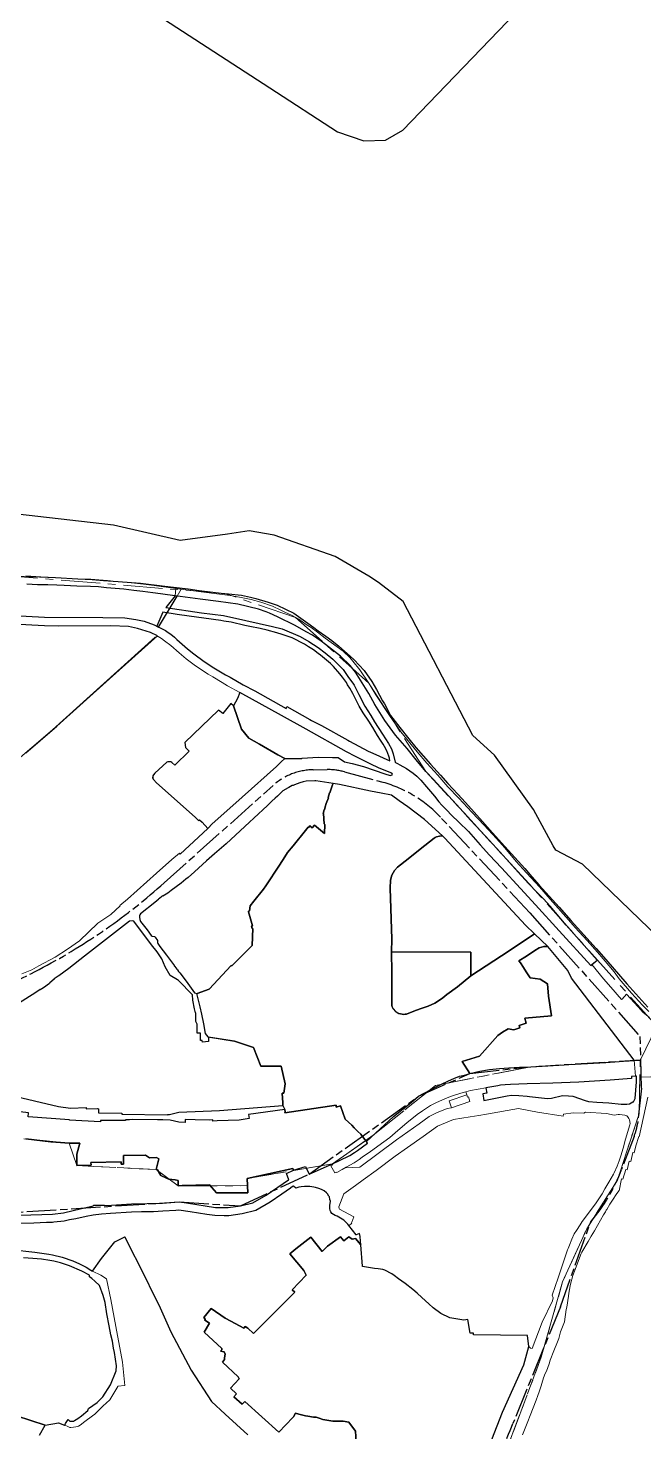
# Model space of a CAD drawing. Header units: millimetres. Extents: x 125232 to 134072, y 142885 to 152835.
# Drawn here: x 130274 to 130774, y 148669 to 149808 of the extents above; entities that cross this region are included whole.
import ezdxf

# ---------------------------------------------------------------- set-up
doc = ezdxf.new("R2010")
doc.units = ezdxf.units.MM
doc.linetypes.add('ACAD_ISO08W100', pattern=[36, 24, -3, 6, -3])
doc.linetypes.add('CENTER', pattern=[50.8, 31.75, -6.35, 6.35, -6.35])
for name, color, linetype in [('culture', 21, 'Continuous'), ('green & plaza', 80, 'Continuous'), ('military', 76, 'Continuous'), ('research & university', 30, 'Continuous'), ('residence', 2, 'Continuous'), ('residence-bad', 41, 'Continuous'), ('water', 4, 'Continuous'), ('老城北中心线', 7, 'ACAD_ISO08W100')]:
    doc.layers.add(name, color=color, linetype=linetype)
for name, color, linetype, lineweight in [('government', 221, 'Continuous', 0), ('historical site', 232, 'Continuous', 0), ('municipal utilities', 151, 'Continuous', 0), ('school', 31, 'Continuous', 0), ('super block', 6, 'CENTER', 0)]:
    doc.layers.add(name, color=color, linetype=linetype, lineweight=lineweight)

msp = doc.modelspace()

# ---------------------------------------------------------------- linework, layer by layer
at = {"layer": 'culture'}
msp.add_lwpolyline([(130633.6, 149058.1), (130633.2, 149058.1), (130569.3, 149058.3), (130569.4, 149041.6), (130569.4, 149020.6), (130569.4, 149018.1), (130569.4, 149014.8), (130569.8, 149013.7), (130570.7, 149012.2), (130572.4, 149010), (130572.9, 149009.6), (130575.1, 149008.4), (130577.8, 149007.7), (130578.7, 149007.6), (130580.4, 149007.7), (130581.4, 149007.9), (130588.6, 149010.8), (130594, 149012.6), (130598.9, 149014.2), (130604.4, 149016.8), (130607.4, 149018.7), (130610.9, 149021.1), (130614.2, 149023.7), (130622.8, 149030.1), (130633.7, 149038.9)], close=True, dxfattribs=at)
at = {"layer": 'government'}
msp.add_lwpolyline([(130777.2, 148940.4), (130770.1, 148908.4), (130769.9, 148908.5), (130767.4, 148901.1), (130766.1, 148895.4), (130765.1, 148895.7), (130763.5, 148888.4), (130762.2, 148888.7), (130760.5, 148881.5), (130759.3, 148881.8), (130757.1, 148874), (130756, 148874.3), (130753.9, 148864.4), (130753.7, 148864.5), (130751.6, 148861.5), (130749.2, 148857.8), (130746.5, 148853.6), (130743.9, 148849.4), (130743.5, 148848.7), (130742.8, 148847.5), (130741.4, 148845.1), (130738.9, 148840.7), (130733.9, 148832), (130731.4, 148827.7), (130728.8, 148823.4), (130723.8, 148814.7), (130723.1, 148813.6), (130721.8, 148810.1), (130718.2, 148800.8), (130716.4, 148795.8), (130714.6, 148788.7), (130714.3, 148787.3), (130713.2, 148781.4), (130712.8, 148779.1), (130711.4, 148770.1), (130711.1, 148768.2), (130709.6, 148758.2), (130706.3, 148750), (130704.9, 148744.7), (130699.9, 148732), (130699.1, 148729.9), (130698.1, 148727), (130697.1, 148724.1), (130696.1, 148721.2), (130694.9, 148718.3), (130693.8, 148715.7), (130693.1, 148714.1), (130692.5, 148712.7), (130691.2, 148708.3), (130690.6, 148706.4), (130689, 148701.5), (130687.9, 148698.5), (130686.5, 148694.7), (130681.8, 148682.3), (130679.9, 148677.4), (130675.5, 148666.5)], dxfattribs=at)
at = {"layer": 'green & plaza'}
for points in [[(130334, 149848.1), (130470.5, 149759.4), (130525.5, 149723.5), (130546.8, 149716.2), (130564.4, 149716.9), (130578.3, 149725), (130677.1, 149827.5)], [(130785.9, 149070.1), (130724.3, 149129.5), (130702.7, 149140.8), (130700.5, 149144.5), (130684.4, 149173.8), (130652.8, 149217.8), (130635.2, 149233.9), (130578.6, 149342.6), (130558.8, 149358), (130550.7, 149363.1), (130523.6, 149379.2), (130474.1, 149396.4), (130453.6, 149400), (130436, 149397.1), (130397.8, 149392), (130343.6, 149404.4), (130185.1, 149422.7)], [(130272.5, 149363.3), (130284.5, 149362.7), (130296.5, 149362), (130314.5, 149361), (130326.4, 149360.3), (130335.4, 149359.7), (130347.4, 149358.9), (130365.4, 149357.5), (130383.2, 149355.4), (130392.2, 149354.3), (130404.1, 149352.8), (130413, 149351.6), (130422, 149350.5), (130430.9, 149349.4), (130436.9, 149348.8), (130447.4, 149347.6), (130454.7, 149346.1), (130459.1, 149345.1), (130469.2, 149342), (130476.4, 149339.7), (130489.9, 149333), (130501.4, 149325.1), (130506.1, 149321.4), (130509.8, 149318.9), (130515.9, 149314.4), (130520.8, 149311), (130526.6, 149306.3), (130535.6, 149298.2), (130539, 149295.3), (130547.1, 149286.6), (130553.3, 149277.8), (130557.1, 149271.3), (130562, 149262.1), (130563.4, 149259.5), (130568.5, 149250), (130572.2, 149245.3), (130575.9, 149240.5), (130583.3, 149231.1), (130589.1, 149224.2), (130594.9, 149217.4), (130600.8, 149210.5), (130608.9, 149201.7), (130614.9, 149195), (130623.1, 149186.2), (130629.2, 149179.5), (130636.2, 149171.7), (130643.2, 149164), (130651.3, 149155), (130661.3, 149143.7), (130669.3, 149134.9), (130677.3, 149125.9), (130683.2, 149119.2), (130689.2, 149112.4), (130697.3, 149103.5), (130705.2, 149094.5), (130715.1, 149083.4), (130725.2, 149072.1), (130735.2, 149061), (130743.3, 149052.1), (130760.2, 149032.5), (130777.3, 149013.6)], [(130252.7, 149331.8), (130287.7, 149330), (130334.8, 149329.5), (130352.8, 149329.4), (130361.8, 149328.1), (130368.4, 149326.5), (130376.6, 149323.7), (130380.2, 149321.7), (130395.2, 149346.9), (130381.6, 149348.7), (130375.6, 149349.5), (130367.3, 149350.7), (130360, 149351.5), (130351.9, 149352.5), (130344.9, 149353.1), (130338, 149353.8), (130331.3, 149354.4), (130324.9, 149354.8), (130313.9, 149355.1), (130303.5, 149355.6), (130297.5, 149355.9), (130290.2, 149356), (130281.8, 149356.2), (130273.3, 149356.6)], [(130267.7, 148844.7), (130294.1, 148845.6), (130302.9, 148846.7), (130317.6, 148850.1), (130326.4, 148852.1), (130327.1, 148852.3), (130327.4, 148852.5), (130327.6, 148852.8), (130336.4, 148852.9), (130337.8, 148852.7), (130358.1, 148853.9), (130383.3, 148854.5), (130396.9, 148855.5), (130402.8, 148854.7), (130426.3, 148851.1), (130436.7, 148850.9), (130446.6, 148852.4), (130456.7, 148854.8), (130467.4, 148861), (130485.5, 148873.4), (130485.8, 148873.5), (130484, 148878.6), (130489.7, 148881.3), (130489.1, 148882.7), (130452, 148874.4), (130452.5, 148863), (130427.2, 148863), (130421.4, 148869.5), (130399.2, 148868.7), (130399.2, 148868.7), (130396.1, 148868.6), (130396.1, 148872.8), (130393.5, 148873.4), (130388.6, 148874), (130386.7, 148874.9), (130382.1, 148876.9), (130379.3, 148881.5), (130378.3, 148881.7), (130380.4, 148890.4), (130378.6, 148891.5), (130372.8, 148891.4), (130369.5, 148893.4), (130351.8, 148893.2), (130351.7, 148886.2), (130349.8, 148886.2), (130349.8, 148888.1), (130325.2, 148887.4), (130325.4, 148885.4), (130313.8, 148885), (130313.9, 148894.3), (130316.3, 148903.1), (130307.6, 148903.3), (130300.6, 148903.7), (130292.7, 148904.3), (130272.3, 148906.8)], [(130540.9, 148656.6), (130540, 148669.5), (130534.5, 148676.9), (130530, 148677.6), (130521.5, 148677.6), (130513.4, 148679.1), (130510.4, 148680.2), (130508, 148680.9), (130505.8, 148681), (130501.4, 148681.8), (130499.3, 148681.9), (130494.1, 148683.4), (130491.3, 148684.1), (130489.7, 148681.1), (130489.2, 148680.5), (130477.7, 148668.8), (130450.1, 148693.7), (130448, 148691.5), (130441.2, 148697.5), (130443.3, 148699.9), (130438.5, 148704.4), (130445.6, 148712), (130444.8, 148713.6), (130432, 148725.4), (130433.6, 148727.6), (130433.6, 148728.9), (130434.2, 148731.9), (130433.5, 148733.8), (130430.3, 148734.5), (130431.6, 148735.6), (130431.4, 148736.7), (130417.2, 148749.8), (130421.6, 148757.2), (130417.6, 148759.6), (130418.1, 148760.5), (130416.9, 148761.8), (130422.8, 148769), (130434.3, 148761.2), (130438.8, 148758.9), (130449.5, 148753.1), (130450.4, 148754.5), (130452.7, 148753), (130457.2, 148748.8), (130458.1, 148749.7), (130484, 148775.5), (130490.7, 148782.3), (130488.5, 148784.2), (130499.9, 148796), (130498, 148800), (130486.6, 148813.5), (130491.6, 148817.5), (130503.8, 148826.8), (130512.9, 148815.4), (130517.3, 148819.5), (130527.7, 148827.2), (130530.6, 148824), (130534.5, 148827.1), (130537.4, 148825.2), (130539.9, 148825.9), (130544.4, 148820.6), (130543.8, 148827.2), (130543.7, 148827.5), (130543.3, 148829.8), (130540.6, 148828.9), (130534.5, 148836.3), (130534.7, 148836.4), (130533.8, 148837.4), (130533.5, 148837.8), (130531.9, 148839.3), (130530.5, 148840.6), (130529.3, 148841.5), (130525.2, 148844), (130523.6, 148844.6), (130520.9, 148846), (130520.1, 148847.4), (130519.4, 148848.5), (130519.2, 148850.1), (130519.3, 148852.7), (130519.6, 148856.1), (130519.3, 148857.5), (130518.8, 148859.6), (130518.4, 148860.3), (130517.3, 148862.1), (130516.4, 148862.8), (130514.5, 148864.4), (130512.4, 148865.6), (130510.2, 148866.5), (130507.6, 148867.2), (130506.1, 148867.5), (130502.9, 148867.9), (130500.5, 148868.1), (130498.5, 148868.1), (130495.9, 148867.8), (130494.1, 148867.5), (130491.5, 148866.7), (130489.7, 148868.2), (130489, 148867.9), (130487.2, 148866.6), (130480.2, 148861.7), (130470.8, 148855.2), (130459.2, 148848.6), (130447.9, 148845.8), (130437.1, 148844.2), (130433.3, 148844.3), (130425.7, 148844.5), (130419.4, 148845.4), (130412.5, 148846.5), (130405.8, 148847.5), (130396.7, 148848.7), (130394.2, 148848.6), (130383.7, 148847.9), (130376.1, 148847.5), (130366.3, 148847.4), (130358.3, 148847.2), (130341.1, 148846.1), (130333.9, 148845.7), (130327.2, 148844.7), (130321.5, 148843.6), (130313.1, 148841.9), (130307.9, 148840.9), (130303.5, 148840), (130295.2, 148839), (130294.2, 148838.9), (130289.3, 148838.7), (130278.9, 148838.4), (130265, 148837.9)], [(130260.6, 148816.9), (130279.6, 148814.7), (130291.1, 148813), (130294.1, 148812.7), (130301.9, 148810.8), (130310.6, 148807.7), (130316, 148805.4), (130321.4, 148802.6), (130325.3, 148800.1), (130326.6, 148799.2), (130333.8, 148809.7), (130344.7, 148823.2), (130352.9, 148827.3), (130358.8, 148814.9), (130363.2, 148806.3), (130381.5, 148769.6), (130390.2, 148750), (130406.5, 148719.1), (130423.2, 148693.5), (130434.2, 148683.3), (130452.7, 148666.5)], [(130283.6, 148666.3), (130288, 148674.5), (130264.9, 148682.1)]]:
    msp.add_lwpolyline(points, dxfattribs=at)
for points in [[(130467.4, 149334.1), (130461.3, 149336.3), (130444.6, 149340.3), (130428.9, 149342.6), (130413.9, 149344.5), (130393.5, 149347.1), (130386, 149337.6), (130415, 149333.4), (130432.8, 149331.2), (130450.9, 149327.2), (130472.5, 149322.3), (130480.4, 149320.3), (130495, 149314.1), (130502.2, 149310.2), (130509.7, 149305.4), (130515.4, 149301), (130521.6, 149295.7), (130530.1, 149287.3), (130534.4, 149280.9), (130537.7, 149276.3), (130538.8, 149274.7), (130542.8, 149267.2), (130547.7, 149257.6), (130552.5, 149250), (130555.5, 149245.1), (130561.8, 149234.9), (130566.8, 149227.3), (130569.2, 149223), (130570.6, 149218.9), (130572.3, 149212.2), (130572.4, 149212), (130574, 149211.3), (130576.1, 149210.2), (130581.5, 149207), (130586.8, 149203.4), (130589.8, 149200.9), (130592.9, 149197.7), (130597.6, 149192.3), (130604, 149184.6), (130607.7, 149180.2), (130610.2, 149177.4), (130614, 149173.2), (130617.9, 149169.2), (130623.9, 149163.6), (130631.6, 149155.9), (130641.3, 149145.1), (130648.8, 149136.9), (130658.5, 149126.4), (130673.8, 149109.8), (130686.2, 149096.5), (130705.4, 149075.5), (130730.9, 149047.4), (130736.1, 149051.7), (130711, 149080), (130698.1, 149095.3), (130692.5, 149101.4), (130687.2, 149106.8), (130680.3, 149113.9), (130672, 149123), (130657.3, 149139.2), (130645.6, 149152.3), (130633.4, 149165.3), (130624.9, 149174.6), (130618.7, 149181.4), (130602.9, 149198.5), (130597.1, 149204.8), (130589.2, 149214.1), (130581.8, 149223.2), (130572.4, 149234.2), (130563.9, 149246), (130555.8, 149259.1), (130550.8, 149267.9), (130540, 149285.3), (130535.6, 149290.6), (130527.9, 149298.3), (130515.6, 149307.8), (130512.2, 149310.3), (130505, 149315.2), (130500, 149318.1), (130491.1, 149323), (130476.7, 149330.1), (130470.3, 149333.1)], [(130501.8, 149305.9), (130498.6, 149307.9), (130488.5, 149313), (130480.6, 149315.9), (130476.2, 149317.2), (130468.4, 149319.3), (130462.6, 149320.6), (130454.3, 149322.3), (130450.2, 149323.1), (130439.1, 149325.7), (130433.1, 149326.7), (130430.6, 149327.1), (130397.1, 149331.8), (130395.2, 149332.1), (130383.6, 149333.9), (130378.8, 149322.5), (130385.7, 149319), (130387.9, 149317.5), (130390, 149316.1), (130393, 149313.6), (130395.1, 149311.7), (130399.3, 149308), (130403.7, 149304.2), (130408.7, 149300.2), (130417.3, 149294), (130425.1, 149288.8), (130429, 149286.3), (130434.5, 149283.1), (130438.2, 149281.1), (130448.9, 149275.1), (130458.2, 149270), (130483.6, 149255.9), (130483.6, 149255.9), (130484.4, 149257.4), (130503, 149246.9), (130504.4, 149246.1), (130510.7, 149242.8), (130512.4, 149242), (130533.7, 149230), (130535.2, 149229.2), (130550.4, 149221.3), (130554.2, 149219.6), (130567.9, 149213.4), (130567.7, 149215.4), (130567, 149217.2), (130565.3, 149221.4), (130563.5, 149225), (130562.4, 149226.9), (130560.3, 149230.2), (130557.9, 149233.9), (130554, 149240.3), (130550.8, 149245.4), (130546.2, 149252.4), (130543, 149257.7), (130537.8, 149268), (130535.4, 149272.2), (130533.6, 149275.1), (130532.6, 149276.8), (130529.4, 149281.3), (130527.2, 149283.8), (130522.1, 149289.8), (130519.6, 149292.2), (130511.5, 149299), (130509.8, 149300.4), (130506, 149303.3)], [(130612.4, 149150.7), (130610.5, 149152.5), (130608.2, 149152.3), (130605.7, 149151.8), (130604.6, 149151.1), (130603.8, 149150.6), (130592.4, 149141.6), (130584.1, 149135), (130576.5, 149129), (130574.2, 149127.2), (130571.7, 149124.3), (130569.5, 149120.6), (130568.3, 149116.5), (130568.2, 149110), (130569.4, 149068.6), (130569.3, 149058.3), (130633.2, 149058.1), (130633.6, 149058.1), (130633.7, 149038.9), (130664.8, 149059.2), (130685.4, 149072.9), (130678, 149079.9)], [(130715.3, 149037), (130712.4, 149043.2), (130696.1, 149062.6), (130694.1, 149062.7), (130692.9, 149062.6), (130691, 149062.2), (130689.1, 149061.5), (130685.5, 149059.4), (130678.7, 149055), (130672.5, 149051), (130673.9, 149049.5), (130676.3, 149045.7), (130678.6, 149042.2), (130681.8, 149037.3), (130690, 149036.2), (130695.8, 149032.3), (130696.6, 149022.4), (130699.1, 149006.6), (130677.4, 149004.7), (130677.4, 149004.4), (130678.4, 149000.5), (130672.9, 148998.5), (130673.3, 148996.6), (130668.5, 148995.1), (130663.9, 148995.9), (130659.2, 148993.2), (130655.5, 148990.6), (130640.6, 148973.8), (130626.6, 148969.5), (130632.8, 148959.7), (130640.8, 148961.5), (130648.8, 148962.9), (130657, 148963.8), (130664.5, 148964.2), (130673.2, 148964.7), (130682.4, 148965.2), (130696.1, 148966), (130709.3, 148966.8), (130713.2, 148967), (130728.4, 148967.8), (130743.3, 148968.7), (130754.1, 148969.3), (130766.3, 148970.4)], [(130768, 148952.9), (130768, 148957.6), (130767.3, 148957.5), (130764, 148957.3), (130764.1, 148955.6), (130746.7, 148954.3), (130721.2, 148952.7), (130700.1, 148951.9), (130679.3, 148951.2), (130665.9, 148950.7), (130661.4, 148950.5), (130657.6, 148950.2), (130655.5, 148949.8), (130645.7, 148948), (130646.5, 148943.7), (130643.3, 148943.2), (130644.2, 148937.8), (130657.6, 148940.4), (130663.1, 148941.5), (130666.7, 148942.1), (130672.5, 148941.9), (130679.3, 148941.2), (130681.3, 148941), (130691, 148940), (130695.9, 148939.5), (130699.2, 148939.8), (130707.9, 148941.9), (130712.9, 148941.5), (130716.3, 148941.3), (130726.3, 148937.8), (130729.2, 148937.1), (130736, 148936.5), (130745.5, 148935.8), (130755.5, 148934.9), (130760.3, 148934.7), (130762.4, 148935), (130765.2, 148936.6), (130765.5, 148936.7), (130767.1, 148939.3)]]:
    msp.add_lwpolyline(points, close=True, dxfattribs=at)
at = {"layer": 'historical site'}
for points in [[(130266.9, 149363.1), (130275, 149362.7), (130283.4, 149362.2), (130290.3, 149362), (130297.7, 149361.9), (130303.8, 149361.6), (130314.1, 149361.1), (130325.1, 149360.6), (130331.8, 149360.2), (130338.8, 149359.5), (130345.8, 149358.8), (130352.9, 149358.2), (130360.7, 149357.5), (130368, 149356.6), (130376.5, 149355.5), (130382.4, 149354.7), (130394.3, 149353.1), (130398.6, 149352.5), (130395.2, 149346.9), (130381.6, 149348.7), (130375.6, 149349.5), (130367.3, 149350.7), (130360, 149351.5), (130351.9, 149352.5), (130344.9, 149353.1), (130338, 149353.8), (130331.3, 149354.4), (130324.9, 149354.8), (130313.9, 149355.1), (130303.5, 149355.6), (130297.5, 149355.9), (130290.2, 149356), (130281.8, 149356.2), (130273.3, 149356.6)], [(130778, 149010.1), (130773, 149015), (130764, 149024.9), (130754.1, 149036.6), (130750, 149042.2), (130745.7, 149047.3), (130736.5, 149058.2), (130727.9, 149067.5), (130718.2, 149078.1), (130712.8, 149084.3), (130698, 149101.2), (130689.3, 149111), (130678.7, 149122.5), (130670.4, 149131.7), (130661.1, 149142.7), (130654.5, 149150.3), (130644.4, 149161.2), (130634.5, 149171.7), (130623.8, 149183.1), (130615, 149192.3), (130606.7, 149201.6), (130597.9, 149211.4), (130590.1, 149220.7), (130576.8, 149236.8), (130567.5, 149250), (130556.6, 149266.9), (130550.7, 149276.4), (130543.6, 149287.1), (130537.9, 149294.3), (130535.5, 149297.2), (130529.9, 149302.3), (130515.4, 149312.9), (130509.2, 149317.6), (130504, 149321.6), (130500, 149324), (130494.1, 149328.2), (130488.5, 149331.3), (130482.6, 149333.9), (130479.4, 149335.5), (130472.5, 149338.7), (130463.1, 149342), (130455.2, 149344.1), (130445.8, 149346.2), (130438.4, 149347.4), (130429.7, 149348.5), (130414.7, 149350.5), (130394.3, 149353.1), (130393.5, 149347.1), (130413.9, 149344.5), (130428.9, 149342.6), (130444.6, 149340.3), (130461.3, 149336.3), (130467.4, 149334.1), (130470.3, 149333.1), (130476.7, 149330.1), (130491.1, 149323), (130500, 149318.1), (130505, 149315.2), (130512.2, 149310.3), (130515.6, 149307.8), (130527.9, 149298.3), (130535.6, 149290.6), (130540, 149285.3), (130550.8, 149267.9), (130555.8, 149259.1), (130563.9, 149246), (130572.4, 149234.2), (130581.8, 149223.2), (130589.2, 149214.1), (130597.1, 149204.8), (130602.9, 149198.5), (130618.7, 149181.4), (130624.9, 149174.6), (130633.4, 149165.3), (130645.6, 149152.3), (130657.3, 149139.2), (130672, 149123), (130680.3, 149113.9), (130687.2, 149106.8), (130692.5, 149101.4), (130698.1, 149095.3), (130711, 149080), (130736.1, 149051.7), (130731.7, 149048.1), (130741.4, 149036.5), (130747.3, 149029.7), (130755.8, 149019.8), (130756.3, 149020), (130760, 149024), (130769.3, 149013.8), (130773.6, 149009.3), (130778.7, 149005)], [(130452.7, 148666.5), (130434.2, 148683.3), (130423.2, 148693.5), (130406.5, 148719.1), (130390.2, 148750), (130381.5, 148769.6), (130363.2, 148806.3), (130358.8, 148814.9), (130352.9, 148827.3), (130344.7, 148823.2), (130333.8, 148809.7), (130326.6, 148799.2), (130333.4, 148796.1), (130337.9, 148793.1), (130341.5, 148776.3), (130345.5, 148754.5), (130350.9, 148725.4), (130352.8, 148706.6), (130347, 148706.1), (130347, 148705.7), (130340.5, 148695), (130337.6, 148692.2), (130335.3, 148690), (130331.7, 148686.6), (130328.4, 148683.4), (130326.5, 148682), (130320.4, 148677.3), (130316.5, 148674.3), (130315.2, 148673.6), (130312.9, 148673), (130311.1, 148672.7), (130308.9, 148672.6), (130308.2, 148672.6), (130306.5, 148673.3), (130304.1, 148674.3), (130299, 148676.4), (130288, 148674.5), (130283.6, 148666.3)]]:
    msp.add_lwpolyline(points, dxfattribs=at)
for points in [[(130766.3, 148970.4), (130754.1, 148969.3), (130743.3, 148968.7), (130728.4, 148967.8), (130713.2, 148967), (130709.3, 148966.8), (130696.1, 148966), (130682.4, 148965.2), (130673.2, 148964.7), (130664.5, 148964.2), (130657, 148963.8), (130648.8, 148962.9), (130640.8, 148961.5), (130632.8, 148959.7), (130629.5, 148958.6), (130624.3, 148957.4), (130619.9, 148955.7), (130615.4, 148953.8), (130609.9, 148951.1), (130605.5, 148948.8), (130591.2, 148941.2), (130585.1, 148936.1), (130570.9, 148924.9), (130548.9, 148904.5), (130549.8, 148903.3), (130541.6, 148897.3), (130539.1, 148895.5), (130535.4, 148893.2), (130534.3, 148892.6), (130521.2, 148886.4), (130521.1, 148886.3), (130521.5, 148885.5), (130520.1, 148884.8), (130523.1, 148879.2), (130524.8, 148879.7), (130524.9, 148879.4), (130529.3, 148881.9), (130532.3, 148883.6), (130538.9, 148887.2), (130542.9, 148889.9), (130545.5, 148891.7), (130552.2, 148896.4), (130563, 148904.2), (130567.8, 148907.9), (130574.3, 148913.4), (130581.6, 148919.7), (130590.1, 148926.4), (130594.3, 148929.3), (130600.8, 148933.6), (130605.8, 148936.1), (130612.4, 148939.1), (130617, 148941), (130621.2, 148942.5), (130627.3, 148944.4), (130629.6, 148944.9), (130633.3, 148945.8), (130645.7, 148948), (130655.5, 148949.8), (130657.6, 148950.2), (130661.4, 148950.5), (130665.9, 148950.7), (130679.3, 148951.2), (130700.1, 148951.9), (130721.2, 148952.7), (130746.7, 148954.3), (130764.1, 148955.6), (130764, 148957.3), (130767.3, 148957.5)], [(130605.7, 148927.7), (130614.4, 148931.3), (130617.9, 148931.9), (130616, 148937.6), (130630.4, 148942.3), (130629.6, 148944.9), (130627.3, 148944.4), (130621.2, 148942.5), (130617, 148941), (130612.4, 148939.1), (130605.8, 148936.1), (130600.8, 148933.6), (130594.3, 148929.3), (130590.1, 148926.4), (130581.6, 148919.7), (130574.3, 148913.4), (130567.8, 148907.9), (130563, 148904.2), (130552.2, 148896.4), (130545.5, 148891.7), (130542.9, 148889.9), (130538.9, 148887.2), (130532.3, 148883.6), (130531.7, 148883.2), (130543.5, 148883.7), (130573.4, 148905.8), (130591.6, 148918.9), (130599.7, 148924.9)], [(130735.2, 148854.8), (130740.1, 148862.1), (130742.3, 148866), (130745.5, 148871.4), (130749.5, 148878.1), (130749.9, 148879), (130752.3, 148884.6), (130754.1, 148888.8), (130755.3, 148892.8), (130757.3, 148899.1), (130759.1, 148906.3), (130762.7, 148918.1), (130762.9, 148919.2), (130762.5, 148922.2), (130761.9, 148923.1), (130760.8, 148924.9), (130760.2, 148925.3), (130758.7, 148926), (130754.2, 148926.3), (130753.2, 148926.3), (130750, 148925.8), (130743.6, 148927.2), (130726.7, 148928.4), (130725.4, 148927.6), (130716.6, 148927.7), (130708.8, 148926.8), (130708.6, 148925.2), (130687.8, 148928.3), (130672.2, 148931.2), (130646.3, 148926.6), (130640.2, 148925.6), (130633.1, 148924.5), (130619.6, 148922.4), (130606.5, 148916.9), (130594.8, 148908.7), (130582.2, 148899.7), (130572.2, 148892.6), (130556.8, 148880.9), (130546.2, 148873.3), (130540.1, 148868.9), (130530.5, 148862.1), (130526.6, 148851.4), (130526.7, 148850.3), (130527, 148849.7), (130538.7, 148843.3), (130537, 148839.2), (130536.5, 148838), (130536.9, 148837.9), (130534.7, 148836.4), (130534.7, 148836), (130540.6, 148828.9), (130543.3, 148829.8), (130543.7, 148827.5), (130543.8, 148827.2), (130544.4, 148820.6), (130545.6, 148803.4), (130545.6, 148803), (130550.6, 148802.3), (130555.5, 148801.6), (130558.5, 148801.1), (130562.2, 148800.7), (130563.9, 148800.2), (130569.6, 148797.1), (130571.5, 148795.8), (130575, 148793.2), (130580.3, 148789.2), (130586.4, 148784.4), (130590.1, 148781.4), (130593.8, 148778.1), (130599.5, 148772.9), (130603.1, 148769.7), (130609.2, 148765.1), (130616.6, 148761.4), (130627.9, 148759.6), (130631.3, 148760.2), (130633.1, 148749.1), (130635.7, 148749.1), (130635.8, 148747.6), (130679.6, 148747.2), (130680.7, 148738.2), (130681.4, 148737.4), (130682, 148737), (130683.3, 148736.5), (130691.4, 148758), (130700, 148775.2), (130700.4, 148777.7), (130699.7, 148779.8), (130704.4, 148793.8), (130712, 148816.7), (130712.4, 148817.1), (130712.6, 148817.6), (130713.6, 148820.4), (130715.7, 148825.3), (130717.6, 148829.5), (130719.3, 148832.2), (130722.3, 148836.9), (130724.1, 148839.5), (130730.8, 148848.6)]]:
    msp.add_lwpolyline(points, close=True, dxfattribs=at)
at = {"layer": 'military'}
msp.add_lwpolyline([(130272.4, 149219.8), (130297.5, 149241.4), (130340.3, 149279.8), (130379.2, 149314.6), (130373.6, 149317.5), (130363.1, 149320.7), (130355.8, 149322.2), (130341.5, 149322.9), (130298.7, 149322.7), (130287.6, 149322.9), (130262.2, 149324.3)], dxfattribs=at)
at = {"layer": 'municipal utilities'}
msp.add_lwpolyline([(130631.7, 148940.7), (130631, 148940.4), (130630.4, 148942.3), (130616, 148937.6), (130617.9, 148931.9), (130632.9, 148936.9)], close=True, dxfattribs=at)
at = {"layer": 'research & university'}
for points in [[(130625.2, 148597.6), (130659.3, 148685), (130676.6, 148723.4), (130680.7, 148738.2), (130679.6, 148747.2), (130635.8, 148747.6), (130635.7, 148749.1), (130633.1, 148749.1), (130631.3, 148760.2), (130627.9, 148759.6), (130616.6, 148761.4), (130609.2, 148765.1), (130603.1, 148769.7), (130599.5, 148772.9), (130593.8, 148778.1), (130590.1, 148781.4), (130586.4, 148784.4), (130580.3, 148789.2), (130575, 148793.2), (130571.5, 148795.8), (130569.6, 148797.1), (130563.9, 148800.2), (130562.2, 148800.7), (130558.5, 148801.1), (130555.5, 148801.6), (130550.6, 148802.3), (130545.6, 148803), (130545.6, 148803.4), (130544.4, 148820.6), (130539.9, 148825.9), (130537.4, 148825.2), (130534.5, 148827.1), (130530.6, 148824), (130527.7, 148827.2), (130517.3, 148819.5), (130512.9, 148815.4), (130503.8, 148826.8), (130491.6, 148817.5), (130486.6, 148813.5), (130498, 148800), (130499.9, 148796), (130488.5, 148784.2), (130490.7, 148782.3), (130484, 148775.5), (130458.1, 148749.7), (130457.2, 148748.8), (130452.7, 148753), (130450.4, 148754.5), (130449.5, 148753.1), (130438.8, 148758.9), (130434.3, 148761.2), (130422.8, 148769), (130416.9, 148761.8), (130418.1, 148760.5), (130417.6, 148759.6), (130421.6, 148757.2), (130417.2, 148749.8), (130431.4, 148736.7), (130431.6, 148735.6), (130430.3, 148734.5), (130433.5, 148733.8), (130434.2, 148731.9), (130433.6, 148728.9), (130433.6, 148727.6), (130432, 148725.4), (130444.8, 148713.6), (130445.6, 148712), (130438.5, 148704.4), (130443.3, 148699.9), (130441.2, 148697.5), (130448, 148691.5), (130450.1, 148693.7), (130477.7, 148668.8), (130489.2, 148680.5), (130489.7, 148681.1), (130491.3, 148684.1), (130494.1, 148683.4), (130499.3, 148681.9), (130501.4, 148681.8), (130505.8, 148681), (130508, 148680.9), (130510.4, 148680.2), (130513.4, 148679.1), (130521.5, 148677.6), (130530, 148677.6), (130534.5, 148676.9), (130540, 148669.5), (130540.9, 148656.6)], [(130264.9, 148682.1), (130288, 148674.5), (130299, 148676.4), (130303.8, 148674.4), (130304.1, 148674.3), (130304.7, 148675.8), (130306.8, 148679.1), (130308.2, 148677.7), (130309.8, 148677.7), (130311.3, 148677.7), (130311.9, 148678.1), (130314.6, 148679.9), (130317.5, 148681.9), (130322.7, 148686.3), (130323.4, 148688), (130330.3, 148692.7), (130335, 148697.3), (130341.2, 148707.1), (130345.7, 148718.6), (130346.1, 148722.6), (130344.3, 148733.3), (130343.6, 148736.9), (130342.8, 148742.5), (130341.5, 148747.8), (130340.1, 148755.1), (130338.1, 148764.7), (130336.7, 148773.8), (130335.3, 148779.7), (130332.1, 148787.6), (130328.5, 148791.2), (130326, 148793.5), (130324.1, 148794.8), (130324.2, 148796), (130317.9, 148799.3), (130307.9, 148803.7), (130300.6, 148806.1), (130295.2, 148807.4), (130291.8, 148807.9), (130285.2, 148809), (130278, 148809.6), (130270.6, 148810.2)]]:
    msp.add_lwpolyline(points, dxfattribs=at)
at = {"layer": 'residence'}
for points in [[(130457.6, 149099.5), (130465.2, 149109.3), (130467.3, 149111.8), (130478.2, 149128.7), (130482.6, 149135.5), (130484.9, 149139), (130489.3, 149144.3), (130499.4, 149156.8), (130501.6, 149159.4), (130501.8, 149159.2), (130502.9, 149160.7), (130504.8, 149159), (130506.7, 149161.1), (130514.9, 149154.4), (130515, 149161.8), (130514.6, 149162.1), (130514, 149170.6), (130513.8, 149170.6), (130514.6, 149173.6), (130514.8, 149173.5), (130515.3, 149176), (130516.1, 149178.6), (130518.1, 149183.4), (130517.8, 149183.6), (130518.9, 149187.4), (130519.2, 149187.3), (130521.3, 149193.8), (130521.8, 149194.9), (130507.8, 149197.1), (130506.9, 149197.2), (130500, 149196.8), (130497.4, 149196.2), (130494.7, 149195.6), (130490.6, 149193.9), (130489.3, 149193.3), (130489.2, 149193.4), (130488.7, 149193.2), (130485.8, 149191.8), (130485.3, 149191.5), (130481.1, 149189), (130476.8, 149184.7), (130474.9, 149183.1), (130472.1, 149180.5), (130468.5, 149177), (130464.8, 149173.6), (130461.2, 149170.2), (130450.3, 149160), (130435, 149145.9), (130425.6, 149138), (130419.1, 149132.2), (130409.3, 149123.4), (130404.3, 149118.7), (130402.3, 149117.3), (130398.4, 149114.2), (130394.4, 149111.2), (130390.5, 149108.1), (130387.8, 149105.9), (130383.6, 149103.6), (130383.5, 149103.8), (130382.9, 149103.4), (130380.8, 149101.7), (130380.2, 149101.3), (130380.3, 149101.1), (130377.2, 149098.5), (130365.4, 149089.1), (130365, 149088.5), (130364.8, 149087.9), (130364.8, 149086.5), (130365, 149084.5), (130365.5, 149083.1), (130370.9, 149076.1), (130374.2, 149071.7), (130375.1, 149071.2), (130376.9, 149070.8), (130377.3, 149070.3), (130379.4, 149067.7), (130379.4, 149066), (130379.7, 149065.2), (130380.1, 149064.3), (130381.1, 149062.8), (130386.5, 149055.8), (130389.8, 149051.3), (130393, 149047.1), (130392.9, 149047), (130393.3, 149046.5), (130395.1, 149044.2), (130395.4, 149043.7), (130395.5, 149043.8), (130396.4, 149042.5), (130397.4, 149041.4), (130402.6, 149034.5), (130409.4, 149025.2), (130411.5, 149024.5), (130421.3, 149028.2), (130439, 149047.4), (130439.6, 149047), (130456.1, 149063.5), (130456.8, 149077.4), (130456.2, 149077.4), (130455.5, 149079.3), (130456.3, 149079.5), (130453.6, 149089), (130453.2, 149090.9), (130453, 149091), (130454, 149091.7), (130454.5, 149095.6)], [(130569.3, 149058.3), (130569.4, 149068.6), (130568.2, 149110), (130568.3, 149116.5), (130569.5, 149120.6), (130571.7, 149124.3), (130574.2, 149127.2), (130576.5, 149129), (130584.1, 149135), (130592.4, 149141.6), (130603.8, 149150.6), (130604.6, 149151.1), (130605.7, 149151.8), (130608.2, 149152.3), (130610.5, 149152.5), (130596.1, 149165.7), (130582.4, 149175.9), (130575.5, 149180.9), (130569.2, 149185.4), (130560.7, 149187.2), (130552.2, 149188.8), (130527, 149194), (130521.8, 149194.9), (130521.3, 149193.8), (130519.2, 149187.3), (130518.9, 149187.4), (130517.8, 149183.6), (130518.1, 149183.4), (130516.1, 149178.6), (130515.3, 149176), (130514.8, 149173.5), (130514.6, 149173.6), (130513.8, 149170.6), (130514, 149170.6), (130514.6, 149162.1), (130515, 149161.8), (130514.9, 149154.4), (130506.7, 149161.1), (130504.8, 149159), (130502.9, 149160.7), (130501.8, 149159.2), (130501.6, 149159.4), (130499.4, 149156.8), (130489.3, 149144.3), (130484.9, 149139), (130482.6, 149135.5), (130478.2, 149128.7), (130467.3, 149111.8), (130465.2, 149109.3), (130457.6, 149099.5), (130454.5, 149095.6), (130454, 149091.7), (130453.1, 149091.1), (130453.6, 149089), (130456.3, 149079.5), (130455.5, 149079.3), (130456.2, 149077.4), (130456.8, 149077.4), (130456.1, 149063.5), (130439.6, 149047), (130439, 149047.4), (130421.3, 149028.2), (130411.5, 149024.5), (130411.2, 149024.2), (130411.2, 149023.5), (130413.6, 149013.9), (130415, 149007.8), (130416.5, 149000), (130418.1, 148992.2), (130420.2, 148989.3), (130441.9, 148985.9), (130457.2, 148980.8), (130463.1, 148965.5), (130479.7, 148965.7), (130483, 148951.2), (130481.8, 148943.6), (130480.6, 148943.6), (130480.9, 148935.9), (130481, 148933.6), (130482.7, 148930.6), (130483, 148928.6), (130482.6, 148927.7), (130524.2, 148934), (130524.4, 148932.5), (130527.8, 148933.5), (130531.7, 148922.6), (130537, 148917.7), (130539, 148915.6), (130542, 148912.7), (130544.3, 148910.4), (130546.6, 148907.6), (130548.9, 148904.5), (130570.9, 148924.9), (130585.1, 148936.1), (130591.2, 148941.2), (130605.5, 148948.8), (130609.9, 148951.1), (130615.4, 148953.8), (130619.9, 148955.7), (130624.3, 148957.4), (130629.5, 148958.6), (130632.8, 148959.7), (130626.6, 148969.5), (130640.6, 148973.8), (130655.5, 148990.6), (130659.2, 148993.2), (130663.9, 148995.9), (130668.5, 148995.1), (130673.3, 148996.6), (130672.9, 148998.5), (130678.4, 149000.5), (130677.3, 149004.6), (130699.1, 149006.6), (130696.6, 149022.4), (130695.8, 149032.3), (130690, 149036.2), (130681.8, 149037.3), (130678.6, 149042.2), (130676.3, 149045.7), (130673.9, 149049.5), (130672.5, 149051), (130678.7, 149055), (130685.5, 149059.4), (130689.1, 149061.5), (130691, 149062.2), (130692.9, 149062.6), (130694.1, 149062.7), (130696.1, 149062.6), (130685.4, 149072.9), (130664.8, 149059.2), (130633.7, 149038.9), (130622.8, 149030.1), (130614.2, 149023.7), (130610.9, 149021.1), (130607.4, 149018.7), (130604.4, 149016.8), (130598.9, 149014.2), (130594, 149012.6), (130588.6, 149010.8), (130581.4, 149007.9), (130580.4, 149007.7), (130578.7, 149007.6), (130577.8, 149007.7), (130575.1, 149008.4), (130572.6, 149009.7), (130570.7, 149012.2), (130569.8, 149013.7), (130569.4, 149014.8), (130569.4, 149018.1), (130569.4, 149020.6), (130569.4, 149041.6)]]:
    msp.add_lwpolyline(points, close=True, dxfattribs=at)
for points in [[(130260, 148942.2), (130298.9, 148932.9), (130308.7, 148931.6), (130321.3, 148932), (130321.3, 148931), (130330.7, 148931.3), (130331.5, 148931.1), (130331.4, 148927.7), (130350.3, 148927.5), (130350.3, 148926.6), (130387.3, 148926.2), (130387.3, 148926.5), (130389, 148926.5), (130396.5, 148928.4), (130429.7, 148929.8), (130481, 148933.6), (130480.9, 148935.9), (130480.6, 148943.6), (130481.8, 148943.6), (130483, 148951.2), (130479.7, 148965.7), (130463.1, 148965.5), (130457.2, 148980.8), (130441.9, 148985.9), (130420.6, 148989.2), (130420.6, 148985.7), (130415.7, 148985.2), (130415.6, 148986.5), (130414.3, 148986.5), (130414.1, 148992.5), (130411.6, 148992.5), (130411.4, 148999.6), (130410.5, 149001.8), (130410.3, 149009), (130410.1, 149009), (130409.4, 149012.2), (130408, 149019.2), (130407.6, 149023.6), (130396.4, 149035.2), (130395.5, 149035.6), (130389.7, 149039.1), (130385.4, 149046.2), (130382.9, 149052.7), (130378.9, 149058.4), (130374.3, 149064.1), (130360.2, 149083.2), (130359.1, 149083.6), (130356.7, 149083.2), (130320.1, 149054.9), (130307.2, 149044.9), (130299.2, 149038.9), (130299.1, 149038.9), (130298.7, 149038.7), (130295.4, 149036.4), (130295.5, 149036.1), (130291.8, 149033.3), (130291.6, 149032.7), (130286.8, 149029.2), (130284.1, 149027.6), (130284.1, 149027.7), (130280.5, 149025.5), (130264.3, 149015)], [(130272.3, 148906.8), (130292.7, 148904.3), (130300.6, 148903.7), (130307.6, 148903.3), (130316.3, 148903.1), (130313.9, 148894.3), (130313.8, 148885), (130325.4, 148885.4), (130325.2, 148887.4), (130349.8, 148888.1), (130349.8, 148886.2), (130351.7, 148886.2), (130351.8, 148893.2), (130369.5, 148893.4), (130372.8, 148891.4), (130378.6, 148891.5), (130380.4, 148890.4), (130378.3, 148881.7), (130379.3, 148881.5), (130382.1, 148876.9), (130386.7, 148874.9), (130388.6, 148874), (130393.5, 148873.4), (130396.1, 148872.8), (130396.1, 148868.6), (130399.2, 148868.7), (130399.2, 148868.7), (130421.4, 148869.5), (130427.2, 148863), (130452.5, 148863), (130452, 148874.4), (130489.1, 148882.7), (130489.7, 148881.3), (130499.4, 148884.2), (130502.3, 148878.1), (130521.2, 148886.4), (130534.3, 148892.6), (130535.4, 148893.2), (130539.1, 148895.5), (130541.6, 148897.3), (130549.8, 148903.3), (130548.9, 148904.5), (130546.6, 148907.6), (130544.3, 148910.4), (130542, 148912.7), (130539, 148915.6), (130537, 148917.7), (130531.7, 148922.6), (130527.8, 148933.5), (130524.4, 148932.5), (130524.2, 148934), (130482.6, 148927.7), (130482.7, 148928), (130483, 148928.6), (130482.7, 148930.6), (130453.1, 148926.4), (130453.6, 148923.1), (130445.6, 148921.8), (130445.5, 148921.9), (130427.7, 148921.2), (130424.3, 148921.1), (130424.2, 148922), (130421.2, 148921.9), (130409.9, 148922.2), (130401.7, 148922.3), (130401.7, 148920), (130396.7, 148920.1), (130389.5, 148921.8), (130383.5, 148922), (130379.3, 148922), (130358.7, 148922.3), (130356.6, 148922.2), (130353.4, 148922.1), (130353.4, 148921.6), (130338.8, 148921.6), (130337.6, 148921.6), (130333.1, 148921.6), (130333.1, 148920.6), (130308, 148921.7), (130308, 148922.1), (130274.2, 148924.6), (130274.5, 148927.9), (130254.2, 148930.3)]]:
    msp.add_lwpolyline(points, dxfattribs=at)
at = {"layer": 'residence-bad'}
for points in [[(130446, 149268.8), (130444.2, 149263.9), (130441.1, 149257.9), (130447.5, 149239), (130453.4, 149231.8), (130462, 149226.8), (130476.9, 149218.3), (130482.7, 149215.1), (130493.1, 149215.3), (130496.4, 149215.2), (130496.7, 149215.4), (130509.8, 149216.2), (130521.3, 149216.1), (130525.9, 149216), (130531, 149212.5), (130537.4, 149211.3), (130546.6, 149208.7), (130563.8, 149202.9), (130568, 149201.5), (130569.8, 149202), (130569.9, 149202.6), (130569.6, 149203.2), (130559.3, 149207.5), (130551.8, 149210.9), (130540.1, 149216.8), (130532.8, 149220.7), (130500, 149238.9), (130479.9, 149250), (130479.9, 149250)], [(130475.8, 149208.8), (130479.8, 149212.5), (130482.7, 149215.1), (130476.9, 149218.3), (130462, 149226.8), (130453.4, 149231.8), (130447.5, 149239), (130441.1, 149257.9), (130438.8, 149259.9), (130432.3, 149251.7), (130428.9, 149254.3), (130401.4, 149228.2), (130401.9, 149224.1), (130405, 149221.1), (130393.4, 149209.8), (130391, 149212), (130390, 149212.4), (130389, 149212.6), (130387.8, 149212.5), (130386.9, 149212.2), (130377, 149203.2), (130376, 149202), (130375.5, 149201.1), (130375.4, 149200), (130375.5, 149199.2), (130376, 149198.2), (130378.6, 149195.5), (130409.8, 149167.7), (130411.9, 149165.6), (130412.7, 149164.8), (130413.4, 149165.5), (130415.5, 149163.5), (130415.5, 149163.5), (130420.2, 149158.4), (130420.7, 149158.9), (130423.5, 149162), (130448.1, 149183.9)]]:
    msp.add_lwpolyline(points, close=True, dxfattribs=at)
at = {"layer": 'school'}
msp.add_lwpolyline([(130269.3, 149040.5), (130277.3, 149043.9), (130282.9, 149046.9), (130296.2, 149054.1), (130306.3, 149060.6), (130316, 149067.4), (130316.1, 149067.3), (130330.8, 149081.7), (130341.4, 149088.7), (130349.1, 149095.6), (130348.8, 149095.9), (130354.9, 149101.2), (130378.6, 149122.3), (130391, 149133.2), (130397.1, 149138.3), (130397.6, 149137.7), (130412.5, 149151.4), (130420.2, 149158.4), (130415.5, 149163.5), (130415.5, 149163.5), (130413.4, 149165.5), (130412.7, 149164.8), (130411.9, 149165.6), (130409.8, 149167.7), (130378.6, 149195.5), (130376, 149198.2), (130375.3, 149199.5), (130375.5, 149201.1), (130376, 149202), (130377, 149203.2), (130386.9, 149212.2), (130387.8, 149212.5), (130389, 149212.6), (130390, 149212.4), (130391, 149212), (130393.4, 149209.8), (130405, 149221.1), (130401.9, 149224.1), (130401.4, 149228.2), (130428.9, 149254.3), (130432.3, 149251.7), (130438.8, 149259.9), (130441.1, 149257.9), (130444.2, 149263.9), (130446, 149268.8), (130436.1, 149274.3), (130431.7, 149276.8), (130424.1, 149281.4), (130420.5, 149283.6), (130415, 149287.2), (130409.1, 149291.3), (130402.6, 149296.2), (130397, 149301), (130390.1, 149306.8), (130385.1, 149310.7), (130382.5, 149312.6), (130379.8, 149314.3), (130377.5, 149313.6), (130294.1, 149238.6), (130174.4, 149136.5)], dxfattribs=at)
at = {"layer": 'super block'}
for points in [[(130270.8, 148906.8), (130307.6, 148903.3), (130313.8, 148885), (130378.3, 148881.7), (130396.1, 148868.6), (130452.3, 148868.7), (130452, 148874.4), (130521.2, 148886.4), (130554.3, 148909.6), (130604.9, 148950), (130682.4, 148965.2), (130771.1, 148970.2), (130784.5, 148998.1), (130683.9, 149110.2), (130597.1, 149204.8), (130550.7, 149276.4), (130491.3, 149329.7), (130433.9, 149349.1), (130136.2, 149373.4)], [(130632.5, 148574.2), (130690.8, 148729.6), (130708.1, 148790.7), (130727.7, 148833.7), (130752.6, 148873.2), (130770.1, 148927), (130771.1, 148970.2), (130682.4, 148965.2), (130604.9, 148950), (130554.3, 148909.6), (130521.2, 148886.4), (130452, 148874.4), (130452.3, 148868.7), (130396.1, 148868.6), (130378.3, 148881.7), (130313.8, 148885), (130307.6, 148903.3), (130270.8, 148906.8)], [(131548.8, 148847.8), (131283.9, 148896), (130906.7, 148960.4), (130797.5, 148957.4), (130770.8, 148956.6), (130770.1, 148927), (130752.6, 148873.2), (130727.7, 148833.7), (130708.1, 148790.7), (130690.8, 148729.6), (130632.5, 148574.2), (130763.2, 148530.2), (130929.1, 148484), (130984, 148473.1), (131075.8, 148458.6), (131241.1, 148443.3), (131281.8, 148448.6), (131307.3, 148455), (131335.3, 148468.4), (131361.7, 148473.4), (131425.2, 148473.7)]]:
    msp.add_lwpolyline(points, dxfattribs=at)
at = {"layer": 'water'}
for points in [[(130334, 149848.1), (130470.5, 149759.4), (130525.5, 149723.5), (130546.8, 149716.2), (130564.4, 149716.9), (130578.3, 149725), (130677.1, 149827.5)], [(130785.9, 149070.1), (130724.3, 149129.5), (130702.7, 149140.8), (130700.5, 149144.5), (130684.4, 149173.8), (130652.8, 149217.8), (130635.2, 149233.9), (130578.6, 149342.6), (130558.8, 149358), (130550.7, 149363.1), (130523.6, 149379.2), (130474.1, 149396.4), (130453.6, 149400), (130436, 149397.1), (130397.8, 149392), (130343.6, 149404.4), (130185.1, 149422.7)]]:
    msp.add_lwpolyline(points, dxfattribs=at)
at = {"layer": '老城北中心线', "linetype": 'ACAD_ISO08W100', "lineweight": 25}
for p, q in [((130505.6, 149206.1), (130516.9, 149206.2)), ((130531, 149204.5), (130562.3, 149195.9)), ((130384.7, 149114.4), (130473.1, 149193.3)), ((130681.6, 149089.9), (130609.3, 149167.3)), ((130681.6, 149089.9), (130771.1, 148989.7)), ((130772.1, 148947.7), (130771.1, 148989.7)), ((130772.1, 148947.7), (130769, 148918.8)), ((130766.1, 148908.6), (130755.9, 148881.7)), ((130706.3, 148770.3), (130730.9, 148839.3)), ((130706.3, 148770.3), (130667.8, 148675.8))]:
    msp.add_line(p, q, dxfattribs=at)
msp.add_lwpolyline([(129986.2, 148791.2), (130033, 148780.8), (130039.7, 148796.3), (130041.1, 148795.7), (130048.9, 148811.6), (130083.1, 148796.6), (130090.8, 148819.1), (130104.2, 148825.8), (130203.9, 148857.6), (130237.3, 148845.4), (130396.9, 148855.5), (130446.6, 148852.4), (130502.3, 148878.1), (130591.2, 148941.2), (130632.8, 148959.7), (130682.4, 148965.2), (130771.5, 148970.7)], dxfattribs=at)
for centre, radius, start, end in [((130506.4, 149156.1), 50, 90.9548, 131.7865), ((130517.7, 149156.2), 50, 74.6456, 90.9548), ((130535.8, 149099.4), 100, 43.046, 74.6456), ((130051.6, 149487.2), 500, 284.2647, 311.7865), ((130711.4, 148929.3), 58.5, 339.2486, 349.6987), ((130619.9, 148933.3), 145.5, 319.7652, 339.2486), ((129926.7, 148977.1), 800, 334.3497, 337.8701)]:
    msp.add_arc(centre, radius, start, end, dxfattribs=at)

doc.saveas('drawing.dxf')
